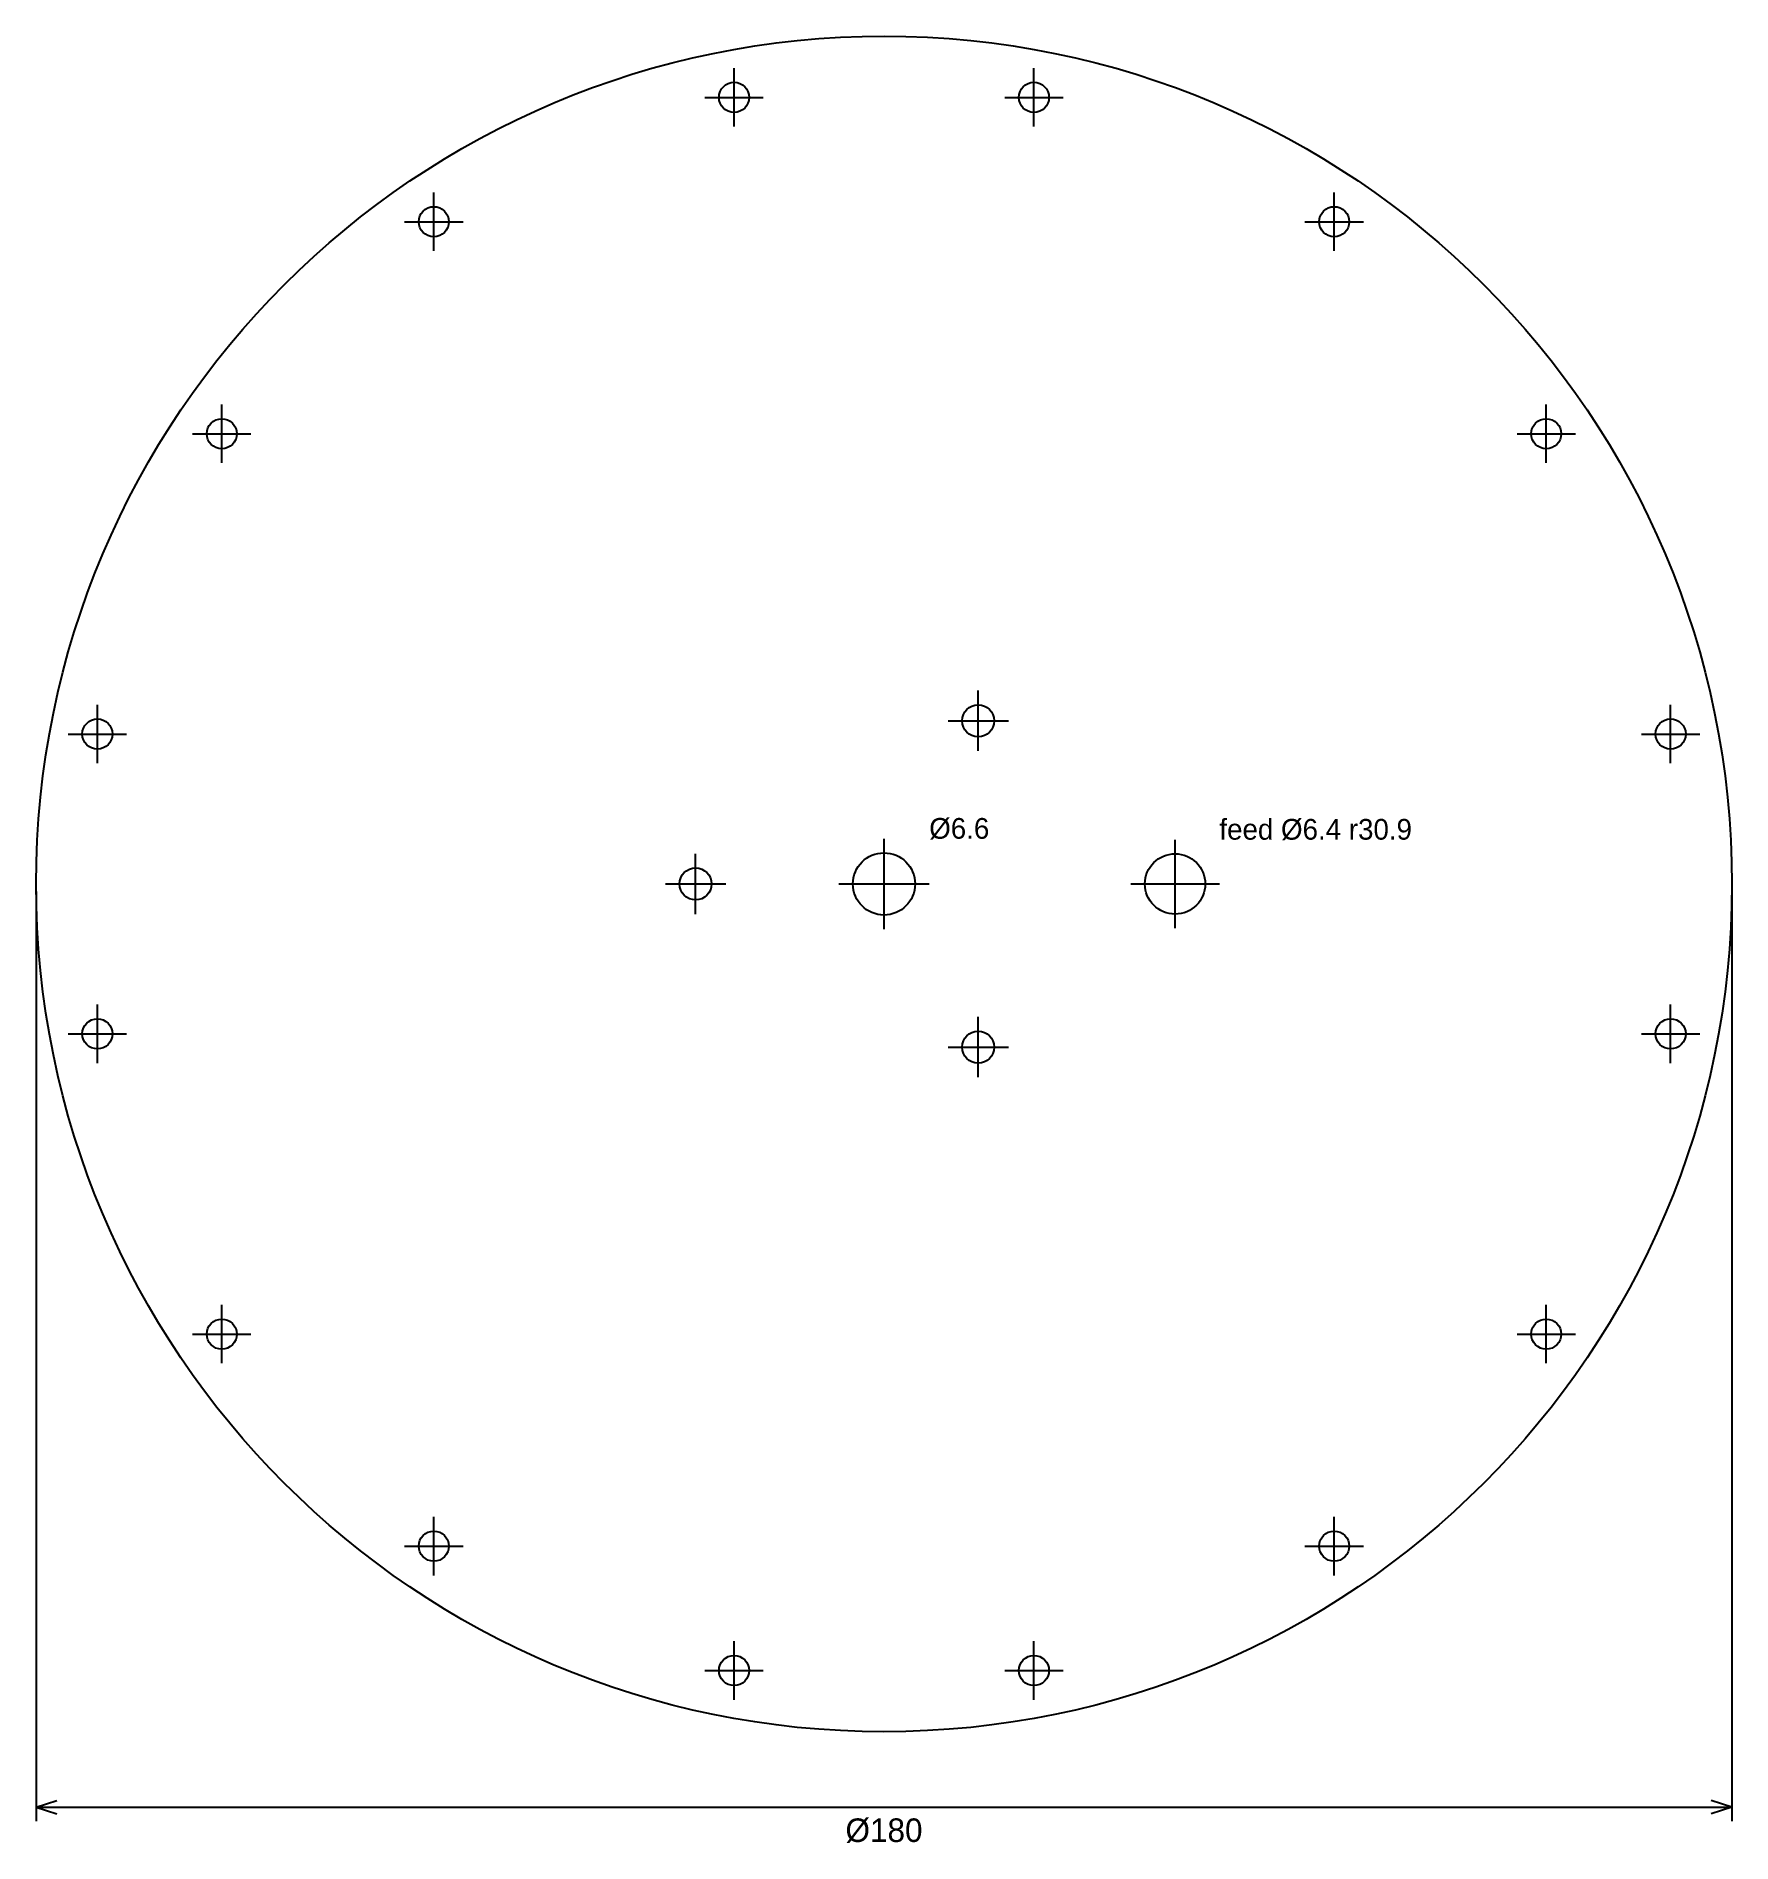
# Model space of a CAD drawing. Extents: x -90 to 90, y -102 to 90.
import ezdxf
from ezdxf.enums import TextEntityAlignment as Align

# ---------------------------------------------------------------- set-up
doc = ezdxf.new("R2010")
doc.units = 0
for name, color, linetype in [('CENTER', 3, 'CONTINUOUS'), ('CUT', 7, 'CONTINUOUS'), ('DIM', 4, 'CONTINUOUS'), ('HOLE', 1, 'CONTINUOUS'), ('TEXT', 7, 'CONTINUOUS')]:
    doc.layers.add(name, color=color, linetype=linetype)

msp = doc.modelspace()

# ---------------------------------------------------------------- linework, layer by layer
at = {"layer": 'CENTER'}
for p, q in [((-15.9143, 80.3969), (-15.9143, 86.5969)), ((15.9143, 80.3969), (15.9143, 86.5969)), ((-19.0143, 83.4969), (-12.8143, 83.4969)), ((12.8143, 83.4969), (19.0143, 83.4969)), ((-47.7881, 67.1943), (-47.7881, 73.3943)), ((47.7881, 67.1943), (47.7881, 73.3943)), ((-50.8881, 70.2943), (-44.6881, 70.2943)), ((44.6881, 70.2943), (50.8881, 70.2943)), ((-70.2943, 44.6881), (-70.2943, 50.8881)), ((70.2943, 44.6881), (70.2943, 50.8881)), ((-73.3943, 47.7881), (-67.1943, 47.7881)), ((67.1943, 47.7881), (73.3943, 47.7881)), ((10, 14.1205), (10, 20.5205)), ((-83.4969, 12.8143), (-83.4969, 19.0143)), ((6.8, 17.3205), (13.2, 17.3205)), ((83.4969, 12.8143), (83.4969, 19.0143)), ((-86.5969, 15.9143), (-80.3969, 15.9143)), ((80.3969, 15.9143), (86.5969, 15.9143)), ((0, -4.8), (0, 4.8)), ((30.9, -4.7), (30.9, 4.7)), ((-20, -3.2), (-20, 3.2)), ((-23.2, 0), (-16.8, 0)), ((-4.8, 0), (4.8, 0)), ((26.2, 0), (35.6, 0)), ((-83.4969, -19.0143), (-83.4969, -12.8143)), ((83.4969, -19.0143), (83.4969, -12.8143)), ((10, -20.5205), (10, -14.1205)), ((-86.5969, -15.9143), (-80.3969, -15.9143)), ((80.3969, -15.9143), (86.5969, -15.9143)), ((6.8, -17.3205), (13.2, -17.3205)), ((-70.2943, -50.8881), (-70.2943, -44.6881)), ((70.2943, -50.8881), (70.2943, -44.6881)), ((-73.3943, -47.7881), (-67.1943, -47.7881)), ((67.1943, -47.7881), (73.3943, -47.7881)), ((-47.7881, -73.3943), (-47.7881, -67.1943)), ((47.7881, -73.3943), (47.7881, -67.1943)), ((-50.8881, -70.2943), (-44.6881, -70.2943)), ((44.6881, -70.2943), (50.8881, -70.2943)), ((-15.9143, -86.5969), (-15.9143, -80.3969)), ((15.9143, -86.5969), (15.9143, -80.3969)), ((-19.0143, -83.4969), (-12.8143, -83.4969)), ((12.8143, -83.4969), (19.0143, -83.4969))]:
    msp.add_line(p, q, dxfattribs=at)
at = {"layer": 'CUT'}
msp.add_circle((0, 0), 90, dxfattribs=at)
at = {"layer": 'DIM'}
for p, q in [((-90, -0.8), (-90, -99.5)), ((90, -0.8), (90, -99.5)), ((-90, -98), (-87.8, -97.3)), ((90, -98), (87.8, -97.3)), ((-90, -98), (90, -98)), ((-90, -98), (-87.8, -98.7)), ((90, -98), (87.8, -98.7))]:
    msp.add_line(p, q, dxfattribs=at)
at = {"layer": 'HOLE'}
for centre, radius in [((-15.9143, 83.4969), 1.6), ((15.9143, 83.4969), 1.6), ((-47.7881, 70.2943), 1.6), ((47.7881, 70.2943), 1.6), ((-70.2943, 47.7881), 1.6), ((70.2943, 47.7881), 1.6), ((-83.4969, 15.9143), 1.6), ((10, 17.3205), 1.7), ((83.4969, 15.9143), 1.6), ((0, 0), 3.3), ((30.9, 0), 3.2), ((-20, 0), 1.7), ((-83.4969, -15.9143), 1.6), ((83.4969, -15.9143), 1.6), ((10, -17.3205), 1.7), ((-70.2943, -47.7881), 1.6), ((70.2943, -47.7881), 1.6), ((-47.7881, -70.2943), 1.6), ((47.7881, -70.2943), 1.6), ((-15.9143, -83.4969), 1.6), ((15.9143, -83.4969), 1.6)]:
    msp.add_circle(centre, radius, dxfattribs=at)

# ---------------------------------------------------------------- texts
at = {"layer": 'DIM'}
msp.add_text('%%c180', height=2.5, dxfattribs=at).set_placement((0, -101.7), align=Align.CENTER)
at = {"layer": 'TEXT'}
for s, p in [('%%c6.6', (4.8, 4.8)), ('feed %%c6.4 r30.9', (35.6, 4.7))]:
    msp.add_text(s, height=2.2, dxfattribs=at).set_placement(p)

doc.saveas('drawing.dxf')
